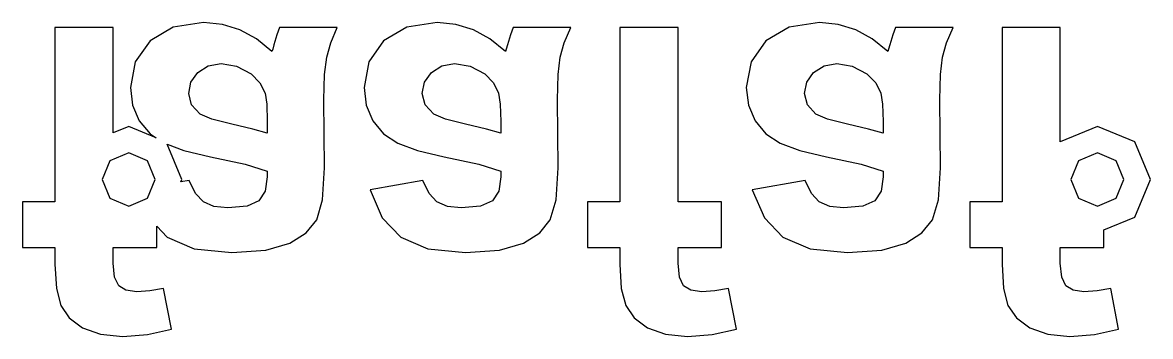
# Model space of a CAD drawing. Header units: metres. Extents: x 12.6 to 65.7, y 14.4 to 29.2.
import ezdxf

# ---------------------------------------------------------------- set-up
doc = ezdxf.new("R2010")
doc.units = ezdxf.units.M

msp = doc.modelspace()

# ---------------------------------------------------------------- linework, layer by layer
for points in [[(12.634, 18.629), (14.158, 18.629), (14.158, 17.848), (14.227, 16.705), (14.436, 15.895), (14.832, 15.31), (15.462, 14.845), (16.307, 14.541), (17.351, 14.439), (18.511, 14.527), (19.646, 14.791), (19.275, 16.705), (18.633, 16.588), (18.015, 16.549), (17.504, 16.618), (17.161, 16.827), (16.967, 17.234), (16.902, 17.896), (16.902, 18.629), (18.953, 18.629), (18.953, 19.63), (19.441, 19.117), (20.716, 18.575), (22.488, 18.395), (24.09, 18.503), (25.223, 18.829), (25.988, 19.322), (26.487, 19.933), (26.762, 20.881), (26.854, 22.389), (26.824, 25.592), (26.857, 26.78), (26.956, 27.608), (27.145, 28.281), (27.449, 29), (24.734, 29), (24.615, 28.661), (24.471, 28.189), (24.412, 27.987), (24.373, 27.867), (23.646, 28.465), (22.869, 28.893), (22.042, 29.149), (21.16, 29.234), (19.728, 29.017), (18.636, 28.365), (17.944, 27.381), (17.713, 26.168), (17.818, 25.337), (18.133, 24.601), (18.637, 23.993), (18.921, 23.804), (17.634, 24.337), (16.902, 24.034), (16.902, 29), (14.158, 29), (14.158, 20.787), (12.634, 20.787), (12.634, 18.629)], [(31.486, 21.793), (28.996, 21.344), (29.567, 20.035), (30.441, 19.117), (31.716, 18.575), (33.488, 18.395), (35.09, 18.503), (36.223, 18.829), (36.988, 19.322), (37.487, 19.933), (37.762, 20.881), (37.854, 22.389), (37.824, 25.592), (37.857, 26.78), (37.956, 27.608), (38.145, 28.281), (38.449, 29), (35.734, 29), (35.615, 28.661), (35.471, 28.189), (35.412, 27.987), (35.373, 27.867), (34.646, 28.465), (33.869, 28.893), (33.042, 29.149), (32.16, 29.234), (30.728, 29.017), (29.636, 28.365), (28.944, 27.381), (28.713, 26.168), (28.818, 25.337), (29.133, 24.601), (29.637, 23.993), (30.31, 23.546), (31.234, 23.203), (32.492, 22.906), (34.121, 22.557), (35.158, 22.232), (35.158, 21.959), (35.061, 21.281), (34.768, 20.831), (34.204, 20.578), (33.293, 20.494), (32.641, 20.566), (32.15, 20.782), (31.779, 21.179), (31.486, 21.793)], [(49.486, 21.793), (46.996, 21.344), (47.567, 20.035), (48.441, 19.117), (49.716, 18.575), (51.488, 18.395), (53.09, 18.503), (54.223, 18.829), (54.988, 19.322), (55.487, 19.933), (55.762, 20.881), (55.854, 22.389), (55.824, 25.592), (55.857, 26.78), (55.956, 27.608), (56.145, 28.281), (56.449, 29), (53.734, 29), (53.615, 28.661), (53.471, 28.189), (53.412, 27.987), (53.373, 27.867), (52.646, 28.465), (51.869, 28.893), (51.042, 29.149), (50.16, 29.234), (48.728, 29.017), (47.636, 28.365), (46.944, 27.381), (46.713, 26.168), (46.818, 25.337), (47.133, 24.601), (47.637, 23.993), (48.31, 23.546), (49.234, 23.203), (50.492, 22.906), (52.121, 22.557), (53.158, 22.232), (53.158, 21.959), (53.061, 21.281), (52.768, 20.831), (52.204, 20.578), (51.293, 20.494), (50.641, 20.566), (50.15, 20.782), (49.779, 21.179), (49.486, 21.793)], [(39.234, 18.629), (40.758, 18.629), (40.758, 17.848), (40.827, 16.705), (41.036, 15.895), (41.432, 15.31), (42.062, 14.845), (42.907, 14.541), (43.951, 14.439), (45.111, 14.527), (46.246, 14.791), (45.875, 16.705), (45.233, 16.588), (44.615, 16.549), (44.104, 16.618), (43.761, 16.827), (43.567, 17.234), (43.502, 17.896), (43.502, 18.629), (45.553, 18.629), (45.553, 20.787), (43.502, 20.787), (43.502, 29), (40.758, 29), (40.758, 20.787), (39.234, 20.787), (39.234, 18.629)], [(57.234, 18.629), (58.758, 18.629), (58.758, 17.848), (58.827, 16.705), (59.036, 15.895), (59.432, 15.31), (60.062, 14.845), (60.907, 14.541), (61.951, 14.439), (63.111, 14.527), (64.246, 14.791), (63.875, 16.705), (63.233, 16.588), (62.615, 16.549), (62.104, 16.618), (61.761, 16.827), (61.567, 17.234), (61.502, 17.896), (61.502, 18.629), (63.553, 18.629), (63.553, 19.464), (65.014, 20.069), (65.746, 21.837), (65.014, 23.605), (63.246, 24.337), (61.502, 23.614), (61.502, 29), (58.758, 29), (58.758, 20.787), (57.234, 20.787), (57.234, 18.629)], [(24.158, 24.02), (23.477, 24.212), (22.488, 24.439), (21.543, 24.681), (20.994, 24.918), (20.591, 25.35), (20.457, 25.885), (20.564, 26.422), (20.887, 26.881), (21.375, 27.196), (21.98, 27.301), (22.706, 27.179), (23.396, 26.812), (23.809, 26.4), (24.051, 25.904), (24.131, 25.394), (24.158, 24.566), (24.158, 24.02)], [(35.158, 24.02), (34.477, 24.212), (33.488, 24.439), (32.543, 24.681), (31.994, 24.918), (31.591, 25.35), (31.457, 25.885), (31.564, 26.422), (31.887, 26.881), (32.375, 27.196), (32.98, 27.301), (33.706, 27.179), (34.396, 26.812), (34.809, 26.4), (35.051, 25.904), (35.131, 25.394), (35.158, 24.566), (35.158, 24.02)], [(53.158, 24.02), (52.477, 24.212), (51.488, 24.439), (50.543, 24.681), (49.994, 24.918), (49.591, 25.35), (49.457, 25.885), (49.564, 26.422), (49.887, 26.881), (50.375, 27.196), (50.98, 27.301), (51.706, 27.179), (52.396, 26.812), (52.809, 26.4), (53.051, 25.904), (53.131, 25.394), (53.158, 24.566), (53.158, 24.02)], [(19.448, 23.495), (20.234, 23.203), (21.492, 22.906), (23.121, 22.557), (24.158, 22.232), (24.158, 21.959), (24.061, 21.281), (23.768, 20.831), (23.204, 20.578), (22.293, 20.494), (21.641, 20.566), (21.15, 20.782), (20.779, 21.179), (20.486, 21.793), (20.086, 21.721), (20.134, 21.837), (19.448, 23.495)], [(18.884, 21.837), (18.518, 22.721), (17.634, 23.087), (16.75, 22.721), (16.384, 21.837), (16.75, 20.953), (17.634, 20.587), (18.518, 20.953), (18.884, 21.837)], [(64.496, 21.837), (64.13, 22.721), (63.246, 23.087), (62.362, 22.721), (61.996, 21.837), (62.362, 20.953), (63.246, 20.587), (64.13, 20.953), (64.496, 21.837)]]:
    msp.add_lwpolyline(points, close=True)

doc.saveas('drawing.dxf')
